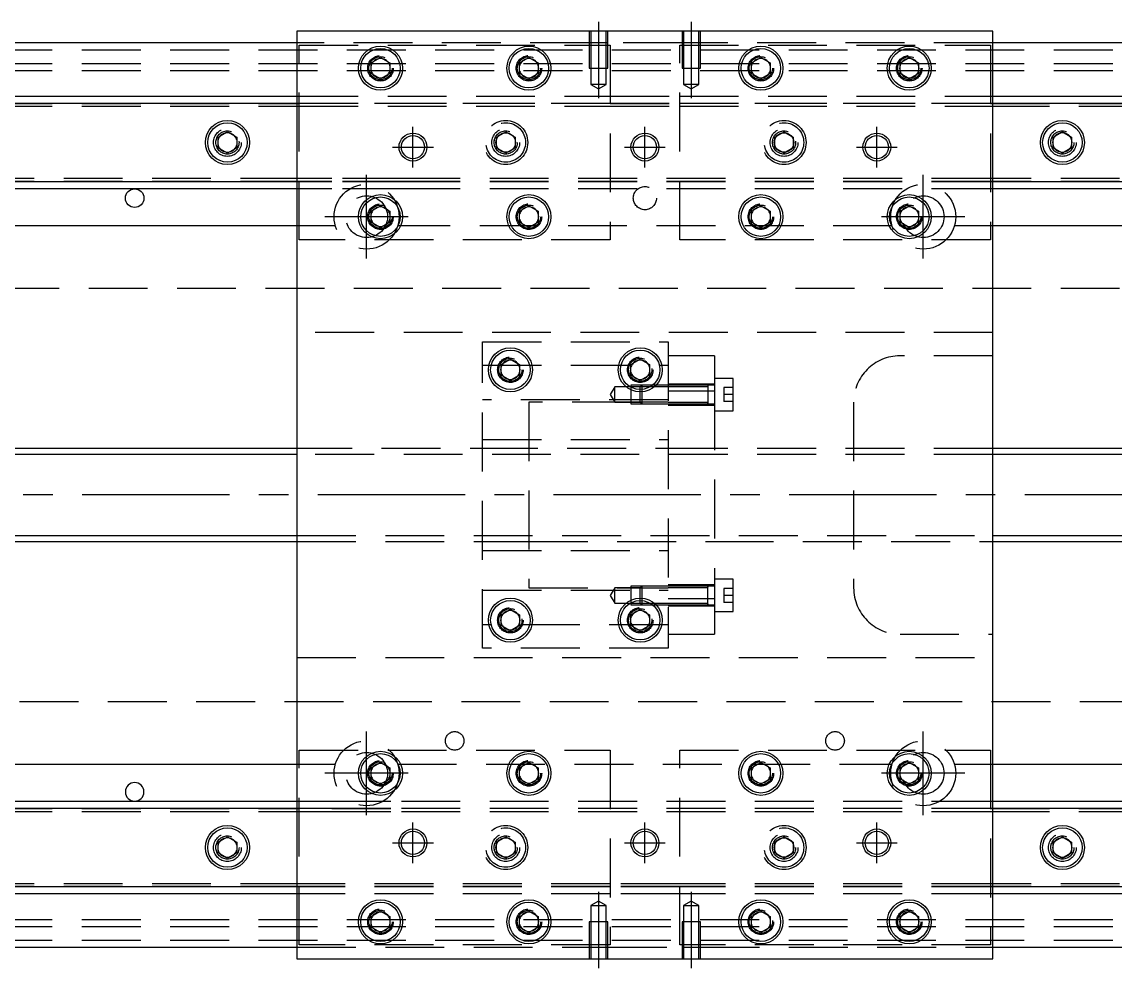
# Model space of a CAD drawing. Extents: x -20 to 921, y -287 to 102.
# Drawn here: x 215.7 to 451.4, y -102 to 102 of the extents above; entities that cross this region are included whole.
import ezdxf

# ---------------------------------------------------------------- set-up
doc = ezdxf.new("R2010")
doc.units = 0
doc.linetypes.add('CENTER', pattern=[50.8, 31.75, -6.35, 6.35, -6.35])
doc.linetypes.add('DASHED', pattern=[19.05, 12.7, -6.35])
doc.layers.get('0').update_dxf_attribs({"linetype": 'CONTINUOUS'})
doc.layers.add('CENTER', color=1, linetype='CENTER')

msp = doc.modelspace()

# ---------------------------------------------------------------- linework, layer by layer
at = {"color": 7, "linetype": 'CONTINUOUS'}
for p, q in [((425, 100), (275, 100)), ((275, 100), (275, -100)), ((425, -100), (425, 100)), ((275, 97.5), (0, 97.5)), ((700, 97.5), (425, 97.5)), ((291, 93.1547), (293, 94.309402)), ((293, 94.309402), (295, 93.1547)), ((323, 93.1547), (325, 94.309402)), ((325, 94.309402), (327, 93.1547)), ((373, 93.1547), (375, 94.309402)), ((375, 94.309402), (377, 93.1547)), ((405, 93.1547), (407, 94.309402)), ((407, 94.309402), (409, 93.1547)), ((291, 90.8453), (291, 93.1547)), ((295, 93.1547), (295, 90.8453)), ((323, 90.8453), (323, 93.1547)), ((327, 93.1547), (327, 90.8453)), ((373, 90.8453), (373, 93.1547)), ((377, 93.1547), (377, 90.8453)), ((405, 90.8453), (405, 93.1547)), ((409, 93.1547), (409, 90.8453)), ((293, 89.690598), (291, 90.8453)), ((295, 90.8453), (293, 89.690598)), ((325, 89.690598), (323, 90.8453)), ((327, 90.8453), (325, 89.690598)), ((375, 89.690598), (373, 90.8453)), ((377, 90.8453), (375, 89.690598)), ((407, 89.690598), (405, 90.8453)), ((409, 90.8453), (407, 89.690598)), ((0, 86), (275, 86)), ((425, 86), (700, 86)), ((0, 84.460392), (275, 84.460392)), ((425, 84.460392), (700, 84.460392)), ((258, 77.1547), (260, 78.309402)), ((260, 78.309402), (262, 77.1547)), ((438, 77.1547), (440, 78.309402)), ((440, 78.309402), (442, 77.1547)), ((258, 74.8453), (258, 77.1547)), ((262, 77.1547), (262, 74.8453)), ((438, 74.8453), (438, 77.1547)), ((442, 77.1547), (442, 74.8453)), ((260, 73.690598), (258, 74.8453)), ((262, 74.8453), (260, 73.690598)), ((440, 73.690598), (438, 74.8453)), ((442, 74.8453), (440, 73.690598)), ((275, 67.539608), (0, 67.539608)), ((275, 66), (0, 66)), ((700, 67.539608), (425, 67.539608)), ((700, 66), (425, 66)), ((291, 61.1547), (293, 62.309402)), ((293, 62.309402), (295, 61.1547)), ((323, 61.1547), (325, 62.309402)), ((325, 62.309402), (327, 61.1547)), ((373, 61.1547), (375, 62.309402)), ((375, 62.309402), (377, 61.1547)), ((405, 61.1547), (407, 62.309402)), ((407, 62.309402), (409, 61.1547)), ((291, 58.8453), (291, 61.1547)), ((295, 61.1547), (295, 58.8453)), ((323, 58.8453), (323, 61.1547)), ((327, 61.1547), (327, 58.8453)), ((373, 58.8453), (373, 61.1547)), ((377, 61.1547), (377, 58.8453)), ((405, 58.8453), (405, 61.1547)), ((409, 61.1547), (409, 58.8453)), ((275, 58), (176.708204, 58)), ((293, 57.690598), (291, 58.8453)), ((295, 58.8453), (293, 57.690598)), ((325, 57.690598), (323, 58.8453)), ((327, 58.8453), (325, 57.690598)), ((375, 57.690598), (373, 58.8453)), ((377, 58.8453), (375, 57.690598)), ((407, 57.690598), (405, 58.8453)), ((409, 58.8453), (407, 57.690598)), ((523.291796, 58), (425, 58)), ((319, 28.1547), (321, 29.309402)), ((321, 29.309402), (323, 28.1547)), ((347, 28.1547), (349, 29.309402)), ((349, 29.309402), (351, 28.1547)), ((319, 25.8453), (319, 28.1547)), ((323, 28.1547), (323, 25.8453)), ((347, 25.8453), (347, 28.1547)), ((351, 28.1547), (351, 25.8453)), ((321, 24.690598), (319, 25.8453)), ((323, 25.8453), (321, 24.690598)), ((349, 24.690598), (347, 25.8453)), ((351, 25.8453), (349, 24.690598)), ((363.6, 19.65063), (363.6, 19.651316)), ((275, 10), (28, 10)), ((643, 10), (425, 10)), ((28, -10), (275, -10)), ((425, -10), (643, -10)), ((319, -25.8453), (321, -24.690598)), ((319, -28.1547), (319, -25.8453)), ((321, -24.690598), (323, -25.8453)), ((323, -25.8453), (323, -28.1547)), ((347, -25.8453), (349, -24.690598)), ((347, -28.1547), (347, -25.8453)), ((349, -24.690598), (351, -25.8453)), ((351, -25.8453), (351, -28.1547)), ((363.6, -23.65064), (363.6, -23.649954)), ((321, -29.309402), (319, -28.1547)), ((323, -28.1547), (321, -29.309402)), ((349, -29.309402), (347, -28.1547)), ((351, -28.1547), (349, -29.309402)), ((176.708204, -58), (275, -58)), ((291, -58.8453), (293, -57.690598)), ((291, -61.1547), (291, -58.8453)), ((293, -57.690598), (295, -58.8453)), ((295, -58.8453), (295, -61.1547)), ((323, -58.8453), (325, -57.690598)), ((323, -61.1547), (323, -58.8453)), ((325, -57.690598), (327, -58.8453)), ((327, -58.8453), (327, -61.1547)), ((373, -58.8453), (375, -57.690598)), ((373, -61.1547), (373, -58.8453)), ((375, -57.690598), (377, -58.8453)), ((377, -58.8453), (377, -61.1547)), ((405, -58.8453), (407, -57.690598)), ((405, -61.1547), (405, -58.8453)), ((407, -57.690598), (409, -58.8453)), ((409, -58.8453), (409, -61.1547)), ((425, -58), (523.291796, -58)), ((293, -62.309402), (291, -61.1547)), ((295, -61.1547), (293, -62.309402)), ((325, -62.309402), (323, -61.1547)), ((327, -61.1547), (325, -62.309402)), ((375, -62.309402), (373, -61.1547)), ((377, -61.1547), (375, -62.309402)), ((407, -62.309402), (405, -61.1547)), ((409, -61.1547), (407, -62.309402)), ((0, -66), (275, -66)), ((0, -67.539608), (275, -67.539608)), ((425, -66), (700, -66)), ((425, -67.539608), (700, -67.539608)), ((258, -74.8453), (260, -73.690598)), ((258, -77.1547), (258, -74.8453)), ((260, -73.690598), (262, -74.8453)), ((262, -74.8453), (262, -77.1547)), ((438, -74.8453), (440, -73.690598)), ((438, -77.1547), (438, -74.8453)), ((440, -73.690598), (442, -74.8453)), ((442, -74.8453), (442, -77.1547)), ((260, -78.309402), (258, -77.1547)), ((262, -77.1547), (260, -78.309402)), ((440, -78.309402), (438, -77.1547)), ((442, -77.1547), (440, -78.309402)), ((275, -84.460392), (0, -84.460392)), ((700, -84.460392), (425, -84.460392)), ((275, -86), (0, -86)), ((700, -86), (425, -86)), ((291, -90.8453), (293, -89.690598)), ((291, -93.1547), (291, -90.8453)), ((293, -89.690598), (295, -90.8453)), ((295, -90.8453), (295, -93.1547)), ((323, -90.8453), (325, -89.690598)), ((323, -93.1547), (323, -90.8453)), ((325, -89.690598), (327, -90.8453)), ((327, -90.8453), (327, -93.1547)), ((373, -90.8453), (375, -89.690598)), ((373, -93.1547), (373, -90.8453)), ((375, -89.690598), (377, -90.8453)), ((377, -90.8453), (377, -93.1547)), ((405, -90.8453), (407, -89.690598)), ((405, -93.1547), (405, -90.8453)), ((407, -89.690598), (409, -90.8453)), ((409, -90.8453), (409, -93.1547)), ((293, -94.309402), (291, -93.1547)), ((295, -93.1547), (293, -94.309402)), ((325, -94.309402), (323, -93.1547)), ((327, -93.1547), (325, -94.309402)), ((375, -94.309402), (373, -93.1547)), ((377, -93.1547), (375, -94.309402)), ((407, -94.309402), (405, -93.1547)), ((409, -93.1547), (407, -94.309402)), ((0, -97.5), (275, -97.5)), ((425, -97.5), (700, -97.5)), ((275, -100), (425, -100))]:
    msp.add_line(p, q, dxfattribs=at)
at = {"color": 3, "linetype": 'DASHED'}
for p, q in [((338.000006, 100), (338.000006, 92)), ((338.35, 100), (338.35, 92)), ((341.65, 92), (341.65, 100)), ((341.999994, 92), (341.999994, 100)), ((358.000006, 100), (358.000006, 92)), ((358.35, 100), (358.35, 92)), ((361.65, 92), (361.65, 100)), ((361.999994, 92), (361.999994, 100)), ((338.000006, 97.5), (275, 97.5)), ((275.5, 55), (275.5, 97)), ((275.5, 97), (342.5, 97)), ((341.999994, 97.5), (338.000006, 97.5)), ((358.000006, 97.5), (341.999994, 97.5)), ((342.5, 97), (342.5, 55)), ((357.5, 55), (357.5, 97)), ((357.5, 97), (424.5, 97)), ((361.999994, 97.5), (358.000006, 97.5)), ((425, 97.5), (361.999994, 97.5)), ((424.5, 97), (424.5, 55)), ((0, 96), (700, 96)), ((0, 93), (700, 93)), ((338.000006, 92), (341.999994, 92)), ((338.35, 92), (338.35, 88.5)), ((341.65, 88.5), (341.65, 92)), ((358.000006, 92), (361.999994, 92)), ((358.35, 92), (358.35, 88.5)), ((361.65, 88.5), (361.65, 92)), ((0, 91.5), (700, 91.5)), ((341.65, 88.5), (338.35, 88.5)), ((338.35, 88.5), (340, 87.547372)), ((340, 87.547372), (341.65, 88.5)), ((361.65, 88.5), (358.35, 88.5)), ((358.35, 88.5), (360, 87.547372)), ((360, 87.547372), (361.65, 88.5)), ((275, 86), (275.5, 86)), ((275.5, 86), (342.5, 86)), ((342.5, 86), (357.5, 86)), ((357.5, 86), (424.5, 86)), ((424.5, 86), (425, 86)), ((0, 84.403994), (275.5, 84.403994)), ((0, 83.8), (275.5, 83.8)), ((275, 84.460392), (275.5, 84.460392)), ((275.5, 84.460392), (342.5, 84.460392)), ((342.5, 84.403994), (275.5, 84.403994)), ((275.5, 83.8), (342.5, 83.8)), ((342.5, 84.460392), (357.5, 84.460392)), ((342.5, 84.403994), (357.5, 84.403994)), ((342.5, 83.8), (357.5, 83.8)), ((357.5, 84.460392), (424.5, 84.460392)), ((424.5, 84.403994), (357.5, 84.403994)), ((357.5, 83.8), (424.5, 83.8)), ((424.5, 84.460392), (425, 84.460392)), ((424.5, 84.403994), (700, 84.403994)), ((424.5, 83.8), (700, 83.8)), ((318, 77.1547), (320, 78.309402)), ((320, 78.309402), (322, 77.1547)), ((378, 77.1547), (380, 78.309402)), ((380, 78.309402), (382, 77.1547)), ((262.483582, 76.286038), (262.5, 76)), ((317.5, 76), (317.534018, 76.411016)), ((318, 74.8453), (318, 77.1547)), ((322, 77.1547), (322, 74.8453)), ((378, 74.8453), (378, 77.1547)), ((382, 77.1547), (382, 74.8453)), ((382.483582, 76.286038), (382.5, 76)), ((437.5, 76), (437.534018, 76.411016)), ((320, 73.690598), (318, 74.8453)), ((322, 74.8453), (320, 73.690598)), ((380, 73.690598), (378, 74.8453)), ((382, 74.8453), (380, 73.690598)), ((275.5, 68.2), (0, 68.2)), ((275.5, 67.596006), (0, 67.596006)), ((275.5, 67.539608), (275, 67.539608)), ((275.5, 66), (275, 66)), ((282.5, 68.2), (275.5, 68.2)), ((282.5, 67.596006), (275.5, 67.596006)), ((282.5, 67.539608), (275.5, 67.539608)), ((282.5, 66), (275.5, 66)), ((297.5, 68.2), (282.5, 68.2)), ((297.5, 67.596006), (282.5, 67.596006)), ((297.5, 67.539608), (282.5, 67.539608)), ((297.5, 66), (282.5, 66)), ((424.5, 68.2), (297.5, 68.2)), ((424.5, 67.596006), (297.5, 67.596006)), ((424.5, 67.539608), (297.5, 67.539608)), ((424.5, 66), (297.5, 66)), ((700, 68.2), (424.5, 68.2)), ((700, 67.596006), (424.5, 67.596006)), ((425, 67.539608), (424.5, 67.539608)), ((425, 66), (424.5, 66)), ((275.5, 58), (275, 58)), ((283.291796, 58), (275.5, 58)), ((403.291796, 58), (296.708204, 58)), ((324.464102, 58), (324.359688, 58)), ((325.640312, 58), (325.535898, 58)), ((374.464102, 58), (374.359688, 58)), ((375.640312, 58), (375.535898, 58)), ((424.5, 58), (416.708204, 58)), ((425, 58), (424.5, 58)), ((342.5, 55), (275.5, 55)), ((424.5, 55), (357.5, 55)), ((700, 44.5), (5.640312, 44.5)), ((425, 35), (275, 35)), ((315, -33), (315, 33)), ((315, 33), (355, 33)), ((355, 33), (355, -33)), ((365, 30), (355, 30)), ((365, 30), (365, 22.36068)), ((425, 30), (405, 30)), ((315, 28), (355, 28)), ((318.5, 27), (318.518502, 27.303588)), ((351.483582, 27.286038), (351.5, 27)), ((347, 23.65063), (347, 23.25)), ((349.34998, 23.65063), (347, 23.65063)), ((349.35, 23.650636), (349, 23.300636)), ((351.616146, 23.65063), (349.349994, 23.65063)), ((349.35, 23.650636), (349.35, 22.764436)), ((351.616152, 23.650636), (349.35, 23.650636)), ((352.368118, 23.65063), (351.616146, 23.65063)), ((352.368124, 23.650636), (351.616152, 23.650636)), ((355, 23.65063), (352.368118, 23.65063)), ((355, 23.650636), (352.368124, 23.650636)), ((365, 23.900636), (355, 23.900636)), ((363.605, 23.650636), (355.00002, 23.650636)), ((365, 23.650636), (363.595, 23.650636)), ((363.6, 23.650636), (363.6, 19.650636)), ((369, 25.150636), (365, 25.150636)), ((369, 18.150636), (369, 25.150636)), ((343.5, 23.300636), (342.547372, 21.650636)), ((342.547372, 21.650636), (343.5, 20.000636)), ((343.5, 20.000636), (343.5, 23.300636)), ((347, 23.300636), (343.5, 23.300636)), ((348.99998, 23.300636), (347, 23.300636)), ((347, 23.25), (347, 22.691578)), ((347, 22.691578), (347, 19.65064)), ((349, 22.75), (349, 23.300636)), ((351.092176, 23.300636), (349, 23.300636)), ((349, 22.25), (349, 22.75)), ((349, 20.000636), (349, 22.25)), ((349.35, 22.764436), (349.35, 22.262912)), ((349.35, 22.262912), (349.35, 19.650636)), ((351.979462, 23.300636), (351.092176, 23.300636)), ((355, 23.300636), (351.979462, 23.300636)), ((365, 22.36068), (355, 22.36068)), ((363.6, 23.300636), (355.00002, 23.300636)), ((365, 22.36068), (365, -22.36068)), ((367, 23.150636), (367, 21.650636)), ((369, 23.150636), (367, 23.150636)), ((367, 21.650636), (367, 20.150636)), ((369, 21.650636), (367, 21.650636)), ((355, 20.5), (315, 20.5)), ((325, 20), (325, -20)), ((347, 20), (325, 20)), ((343.5, 20.000636), (347, 20.000636)), ((347, 20.000636), (348.99998, 20.000636)), ((349.000636, 20), (347, 20)), ((347, 19.65064), (349.34998, 19.65064)), ((349, 20.000636), (349.35, 19.650636)), ((355, 20), (349.000636, 20)), ((349.349994, 19.65064), (355, 19.65064)), ((349.35, 19.650636), (355, 19.650636)), ((355, 19.400636), (365, 19.400636)), ((355.00002, 20.000636), (363.6, 20.000636)), ((355.00002, 19.650636), (363.605, 19.650636)), ((363.595, 19.650636), (365, 19.650636)), ((363.6, 19.650636), (363.6, 19.867096)), ((369, 20.150636), (367, 20.150636)), ((395, 20), (395, -20)), ((365, 18.150636), (369, 18.150636)), ((315, 12), (355, 12)), ((324.99998, 10), (275, 10)), ((365, 10), (325, 10)), ((425, 10), (365.00002, 10)), ((425, 8.75), (275, 8.75)), ((275, -8.75), (425, -8.75)), ((275, -10), (324.99998, -10)), ((325, -10), (365, -10)), ((365.00002, -10), (425, -10)), ((315, -12), (355, -12)), ((369, -18.150636), (365, -18.150636)), ((369, -25.150636), (369, -18.150636)), ((315, -20.5), (355, -20.5)), ((325, -20), (347, -20)), ((343.5, -20.000636), (342.547372, -21.650636)), ((343.5, -23.300636), (343.5, -20.000636)), ((347, -20.000636), (343.5, -20.000636)), ((347, -19.65064), (347, -22.691578)), ((349.34998, -19.65064), (347, -19.65064)), ((347, -20), (349.000636, -20)), ((348.99998, -20.000636), (347, -20.000636)), ((349.35, -19.650636), (349, -20.000636)), ((349, -22.25), (349, -20.000636)), ((349.000636, -20), (355, -20)), ((355, -19.65064), (349.349994, -19.65064)), ((349.35, -19.650636), (349.35, -22.262912)), ((355, -19.650636), (349.35, -19.650636)), ((365, -19.400636), (355, -19.400636)), ((363.605, -19.650636), (355.00002, -19.650636)), ((363.6, -20.000636), (355.00002, -20.000636)), ((365, -19.650636), (363.595, -19.650636)), ((363.6, -19.867096), (363.6, -19.650636)), ((363.6, -19.650636), (363.6, -19.867302)), ((363.6, -23.434174), (363.6, -19.867096)), ((367, -20.150636), (367, -21.650636)), ((369, -20.150636), (367, -20.150636)), ((342.547372, -21.650636), (343.5, -23.300636)), ((343.5, -23.300636), (347, -23.300636)), ((347, -22.691578), (347, -23.25)), ((347, -23.25), (347, -23.65063)), ((347, -23.300636), (348.99998, -23.300636)), ((349, -22.75), (349, -22.25)), ((349, -23.300636), (349, -22.75)), ((349, -23.300636), (351.092176, -23.300636)), ((349, -23.300636), (349.35, -23.650636)), ((349.35, -22.262912), (349.35, -22.764436)), ((349.35, -22.764436), (349.35, -23.650636)), ((351.092176, -23.300636), (351.979462, -23.300636)), ((351.979462, -23.300636), (355, -23.300636)), ((365, -22.36068), (355, -22.36068)), ((365, -22.36068), (355, -22.36068)), ((355.00002, -23.300636), (363.6, -23.300636)), ((363.6, -23.433926), (363.6, -23.650636)), ((363.6, -23.650636), (363.6, -23.434174)), ((365, -22.36068), (365, -30)), ((367, -21.650636), (367, -23.150636)), ((369, -21.650636), (367, -21.650636)), ((369, -23.150636), (367, -23.150636)), ((347, -23.65063), (349.34998, -23.65063)), ((349.349994, -23.65063), (351.616146, -23.65063)), ((349.35, -23.650636), (351.616152, -23.650636)), ((351.616146, -23.65063), (352.368118, -23.65063)), ((351.616152, -23.650636), (352.368124, -23.650636)), ((352.368118, -23.65063), (355, -23.65063)), ((352.368124, -23.650636), (355, -23.650636)), ((355, -23.900636), (365, -23.900636)), ((355.00002, -23.650636), (363.605, -23.650636)), ((363.595, -23.650636), (365, -23.650636)), ((365, -25.150636), (369, -25.150636)), ((355, -28), (315, -28)), ((323.483582, -26.713962), (323.5, -27)), ((351.483582, -26.713962), (351.5, -27)), ((355, -30), (365, -30)), ((405, -30), (425, -30)), ((275, -35), (425, -35)), ((355, -33), (315, -33)), ((5.640312, -44.5), (700, -44.5)), ((275.5, -97), (275.5, -55)), ((275.5, -55), (342.5, -55)), ((342.5, -55), (342.5, -97)), ((357.5, -55), (424.5, -55)), ((357.5, -97), (357.5, -55)), ((424.5, -55), (424.5, -97)), ((275, -58), (275.5, -58)), ((275.5, -58), (283.291796, -58)), ((296.708204, -58), (403.291796, -58)), ((324.359688, -58), (324.464102, -58)), ((325.535898, -58), (325.640312, -58)), ((416.708204, -58), (424.5, -58)), ((424.5, -58), (425, -58)), ((290.5, -60), (290.512884, -59.746512)), ((322.5, -60), (322.518502, -59.696412)), ((0, -67.596006), (275.5, -67.596006)), ((0, -68.2), (275.5, -68.2)), ((275, -66), (275.5, -66)), ((275, -67.539608), (275.5, -67.539608)), ((275.5, -66), (282.5, -66)), ((275.5, -67.539608), (282.5, -67.539608)), ((282.5, -67.596006), (275.5, -67.596006)), ((275.5, -68.2), (282.5, -68.2)), ((282.5, -66), (297.5, -66)), ((282.5, -67.539608), (297.5, -67.539608)), ((282.5, -67.596006), (297.5, -67.596006)), ((282.5, -68.2), (297.5, -68.2)), ((297.5, -66), (424.5, -66)), ((297.5, -67.539608), (424.5, -67.539608)), ((424.5, -67.596006), (297.5, -67.596006)), ((297.5, -68.2), (424.5, -68.2)), ((424.5, -66), (425, -66)), ((424.5, -67.539608), (425, -67.539608)), ((424.5, -67.596006), (700, -67.596006)), ((424.5, -68.2), (700, -68.2)), ((318, -74.8453), (320, -73.690598)), ((318, -77.1547), (318, -74.8453)), ((320, -73.690598), (322, -74.8453)), ((322, -74.8453), (322, -77.1547)), ((378, -74.8453), (380, -73.690598)), ((378, -77.1547), (378, -74.8453)), ((380, -73.690598), (382, -74.8453)), ((382, -74.8453), (382, -77.1547)), ((257.5, -76), (257.534018, -75.588984)), ((317.5, -76), (317.534018, -75.588984)), ((320, -78.309402), (318, -77.1547)), ((322, -77.1547), (320, -78.309402)), ((377.5, -76), (377.534018, -75.588984)), ((380, -78.309402), (378, -77.1547)), ((382, -77.1547), (380, -78.309402)), ((437.5, -76), (437.534018, -75.588984)), ((275.5, -83.8), (0, -83.8)), ((275.5, -84.403994), (0, -84.403994)), ((275.5, -84.460392), (275, -84.460392)), ((342.5, -83.8), (275.5, -83.8)), ((342.5, -84.403994), (275.5, -84.403994)), ((342.5, -84.460392), (275.5, -84.460392)), ((357.5, -83.8), (342.5, -83.8)), ((357.5, -84.403994), (342.5, -84.403994)), ((357.5, -84.460392), (342.5, -84.460392)), ((424.5, -83.8), (357.5, -83.8)), ((424.5, -84.403994), (357.5, -84.403994)), ((424.5, -84.460392), (357.5, -84.460392)), ((700, -83.8), (424.5, -83.8)), ((700, -84.403994), (424.5, -84.403994)), ((425, -84.460392), (424.5, -84.460392)), ((275.5, -86), (275, -86)), ((342.5, -86), (275.5, -86)), ((357.5, -86), (342.5, -86)), ((424.5, -86), (357.5, -86)), ((425, -86), (424.5, -86)), ((340, -87.547372), (338.35, -88.5)), ((338.35, -88.5), (341.65, -88.5)), ((338.35, -88.5), (338.35, -92)), ((341.65, -88.5), (340, -87.547372)), ((341.65, -92), (341.65, -88.5)), ((360, -87.547372), (358.35, -88.5)), ((358.35, -88.5), (361.65, -88.5)), ((358.35, -88.5), (358.35, -92)), ((361.65, -88.5), (360, -87.547372)), ((361.65, -92), (361.65, -88.5)), ((0, -91.5), (700, -91.5)), ((290.5, -92), (290.512884, -91.746512)), ((322.5, -92), (322.512884, -91.746512)), ((377.483582, -91.713962), (377.5, -92)), ((404.5, -92), (404.512884, -91.746512)), ((0, -93), (700, -93)), ((341.999994, -92), (338.000006, -92)), ((338.000006, -92), (338.000006, -100)), ((338.35, -92), (338.35, -100)), ((341.65, -100), (341.65, -92)), ((341.999994, -100), (341.999994, -92)), ((361.999994, -92), (358.000006, -92)), ((358.000006, -92), (358.000006, -100)), ((358.35, -92), (358.35, -100)), ((361.65, -100), (361.65, -92)), ((361.999994, -100), (361.999994, -92)), ((0, -96), (700, -96)), ((275, -97.5), (338.000006, -97.5)), ((342.5, -97), (275.5, -97)), ((338.000006, -97.5), (341.999994, -97.5)), ((341.999994, -97.5), (358.000006, -97.5)), ((424.5, -97), (357.5, -97)), ((358.000006, -97.5), (361.999994, -97.5)), ((361.999994, -97.5), (425, -97.5))]:
    msp.add_line(p, q, dxfattribs=at)
at = {"color": 3, "linetype": 'CONTINUOUS'}
for p, q in [((275, 8.75), (28, 8.75)), ((643, 8.75), (425, 8.75)), ((28, -8.75), (275, -8.75)), ((425, -8.75), (643, -8.75))]:
    msp.add_line(p, q, dxfattribs=at)
at = {"color": 7, "linetype": 'CONTINUOUS'}
for centre, radius in [((293, 92), 4.75), ((325, 92), 4.75), ((375, 92), 4.75), ((407, 92), 4.75), ((293, 92), 4.25), ((325, 92), 4.25), ((375, 92), 4.25), ((407, 92), 4.25), ((260, 76), 4.75), ((260, 76), 4.25), ((440, 76), 4.75), ((440, 76), 4.25), ((320, 76), 2.1), ((350, 75), 3), ((380, 76), 2.1), ((300, 75), 2.5), ((350, 75), 2.5), ((400, 75), 2.5), ((240, 64), 2), ((293, 60), 4.75), ((293, 60), 4.25), ((325, 60), 4.75), ((325, 60), 4.25), ((375, 60), 4.75), ((375, 60), 4.25), ((407, 60), 4.75), ((407, 60), 4.25), ((321, 27), 4.75), ((321, 27), 4.25), ((349, 27), 4.75), ((349, 27), 4.25), ((321, -27), 4.75), ((321, -27), 4.25), ((349, -27), 4.75), ((349, -27), 4.25), ((293, -60), 4.75), ((293, -60), 4.25), ((325, -60), 4.75), ((325, -60), 4.25), ((375, -60), 4.75), ((375, -60), 4.25), ((407, -60), 4.75), ((407, -60), 4.25), ((260, -76), 4.75), ((260, -76), 4.25), ((300, -75), 2.5), ((350, -75), 3), ((350, -75), 2.5), ((400, -75), 2.5), ((440, -76), 4.75), ((440, -76), 4.25), ((320, -76), 2.1), ((380, -76), 2.1), ((293, -92), 4.75), ((293, -92), 4.25), ((325, -92), 4.75), ((325, -92), 4.25), ((375, -92), 4.75), ((375, -92), 4.25), ((407, -92), 4.75), ((407, -92), 4.25)]:
    msp.add_circle(centre, radius, dxfattribs=at)
at = {"color": 3, "linetype": 'DASHED'}
for centre, radius in [((293, 92), 2.75), ((293, 92), 2.5), ((325, 92), 2.75), ((325, 92), 2.5), ((375, 92), 2.75), ((375, 92), 2.5), ((407, 92), 2.75), ((407, 92), 2.5), ((320, 76), 4.75), ((320, 76), 4.25), ((380, 76), 4.75), ((380, 76), 4.25), ((260, 76), 3), ((260, 76), 2.5), ((320, 76), 3), ((320, 76), 2.5), ((380, 76), 3), ((380, 76), 2.5), ((440, 76), 3), ((440, 76), 2.5), ((290, 60), 7), ((350, 64), 2.5), ((410, 60), 7), ((290, 60), 4.5), ((410, 60), 4.5), ((293, 60), 2.75), ((293, 60), 2.5), ((325, 60), 2.75), ((325, 60), 2.5), ((375, 60), 2.75), ((375, 60), 2.5), ((407, 60), 2.75), ((407, 60), 2.5), ((321, 27), 2.75), ((321, 27), 2.5), ((349, 27), 2.75), ((349, 27), 2.5), ((321, -27), 2.75), ((321, -27), 2.5), ((349, -27), 2.75), ((349, -27), 2.5), ((309, -53), 2), ((391, -53), 2), ((290, -60), 7), ((410, -60), 7), ((290, -60), 4.5), ((410, -60), 4.5), ((293, -60), 2.75), ((293, -60), 2.5), ((325, -60), 2.75), ((325, -60), 2.5), ((375, -60), 2.75), ((375, -60), 2.5), ((407, -60), 2.75), ((407, -60), 2.5), ((260, -76), 3), ((320, -76), 4.75), ((320, -76), 4.25), ((320, -76), 3), ((380, -76), 4.75), ((380, -76), 4.25), ((380, -76), 3), ((440, -76), 3), ((260, -76), 2.5), ((320, -76), 2.5), ((380, -76), 2.5), ((440, -76), 2.5), ((293, -92), 2.75), ((293, -92), 2.5), ((325, -92), 2.75), ((325, -92), 2.5), ((375, -92), 2.75), ((375, -92), 2.5), ((407, -92), 2.75), ((407, -92), 2.5)]:
    msp.add_circle(centre, radius, dxfattribs=at)
at = {"color": 3, "linetype": 'CONTINUOUS'}
for centre in [(300, 75), (400, 75), (300, -75), (400, -75)]:
    msp.add_circle(centre, 3, dxfattribs=at)
at = {"color": 7, "linetype": 'CONTINUOUS'}
for centre, radius, start, end in [((293, 92), 2.1, 162.24721, 180), ((293, 92), 2.1, 180, 197.75279), ((293, 92), 2.1, 137.75279, 162.24721), ((293, 92), 2.1, 102.24721, 137.75279), ((293, 92), 2.1, 77.75279, 102.24721), ((293, 92), 2.1, 42.24721, 77.75279), ((293, 92), 2.1, 17.75279, 42.24721), ((293, 92), 2.1, 342.24721, 17.75279), ((325, 92), 2.1, 162.24721, 180), ((325, 92), 2.1, 180, 197.75279), ((325, 92), 2.1, 137.75279, 162.24721), ((325, 92), 2.1, 102.24721, 137.75279), ((325, 92), 2.1, 77.75279, 102.24721), ((325, 92), 2.1, 42.24721, 77.75279), ((325, 92), 2.1, 17.75279, 42.24721), ((325, 92), 2.1, 342.24721, 17.75279), ((375, 92), 2.1, 162.24721, 180), ((375, 92), 2.1, 180, 197.75279), ((375, 92), 2.1, 137.75279, 162.24721), ((375, 92), 2.1, 102.24721, 137.75279), ((375, 92), 2.1, 77.75279, 102.24721), ((375, 92), 2.1, 42.24721, 77.75279), ((375, 92), 2.1, 17.75279, 42.24721), ((375, 92), 2.1, 342.24721, 17.75279), ((407, 92), 2.1, 162.24721, 180), ((407, 92), 2.1, 180, 197.75279), ((407, 92), 2.1, 137.75279, 162.24721), ((407, 92), 2.1, 102.24721, 137.75279), ((407, 92), 2.1, 77.75279, 102.24721), ((407, 92), 2.1, 42.24721, 77.75279), ((407, 92), 2.1, 17.75279, 42.24721), ((407, 92), 2.1, 342.24721, 17.75279), ((293, 92), 2.1, 197.75279, 222.24721), ((293, 92), 2.1, 222.24721, 257.75279), ((293, 92), 2.1, 257.75279, 282.24721), ((293, 92), 2.1, 282.24721, 317.75279), ((293, 92), 2.1, 317.75279, 342.24721), ((325, 92), 2.1, 197.75279, 222.24721), ((325, 92), 2.1, 222.24721, 257.75279), ((325, 92), 2.1, 257.75279, 282.24721), ((325, 92), 2.1, 282.24721, 317.75279), ((325, 92), 2.1, 317.75279, 342.24721), ((375, 92), 2.1, 197.75279, 222.24721), ((375, 92), 2.1, 222.24721, 257.75279), ((375, 92), 2.1, 257.75279, 282.24721), ((375, 92), 2.1, 282.24721, 317.75279), ((375, 92), 2.1, 317.75279, 342.24721), ((407, 92), 2.1, 197.75279, 222.24721), ((407, 92), 2.1, 222.24721, 257.75279), ((407, 92), 2.1, 257.75279, 282.24721), ((407, 92), 2.1, 282.24721, 317.75279), ((407, 92), 2.1, 317.75279, 342.24721), ((260, 76), 2.1, 102.24721, 137.75279), ((260, 76), 2.1, 77.75279, 102.24721), ((260, 76), 2.1, 42.24721, 77.75279), ((440, 76), 2.1, 102.24721, 137.75279), ((440, 76), 2.1, 77.75279, 102.24721), ((440, 76), 2.1, 42.24721, 77.75279), ((260, 76), 2.1, 162.24721, 180), ((260, 76), 2.1, 180, 197.75279), ((260, 76), 2.1, 137.75279, 162.24721), ((260, 76), 2.1, 17.75279, 42.24721), ((260, 76), 2.1, 342.24721, 17.75279), ((440, 76), 2.1, 162.24721, 180), ((440, 76), 2.1, 180, 197.75279), ((440, 76), 2.1, 137.75279, 162.24721), ((440, 76), 2.1, 17.75279, 42.24721), ((440, 76), 2.1, 342.24721, 17.75279), ((260, 76), 2.1, 197.75279, 222.24721), ((260, 76), 2.1, 222.24721, 257.75279), ((260, 76), 2.1, 257.75279, 282.24721), ((260, 76), 2.1, 282.24721, 317.75279), ((260, 76), 2.1, 317.75279, 342.24721), ((440, 76), 2.1, 197.75279, 222.24721), ((440, 76), 2.1, 222.24721, 257.75279), ((440, 76), 2.1, 257.75279, 282.24721), ((440, 76), 2.1, 282.24721, 317.75279), ((440, 76), 2.1, 317.75279, 342.24721), ((293, 60), 2.1, 137.75279, 162.24721), ((293, 60), 2.1, 102.24721, 137.75279), ((293, 60), 2.1, 77.75279, 102.24721), ((293, 60), 2.1, 42.24721, 77.75279), ((293, 60), 2.1, 17.75279, 42.24721), ((325, 60), 2.1, 137.75279, 162.24721), ((325, 60), 2.1, 102.24721, 137.75279), ((325, 60), 2.1, 77.75279, 102.24721), ((325, 60), 2.1, 42.24721, 77.75279), ((325, 60), 2.1, 17.75279, 42.24721), ((375, 60), 2.1, 137.75279, 162.24721), ((375, 60), 2.1, 102.24721, 137.75279), ((375, 60), 2.1, 77.75279, 102.24721), ((375, 60), 2.1, 42.24721, 77.75279), ((375, 60), 2.1, 17.75279, 42.24721), ((407, 60), 2.1, 137.75279, 162.24721), ((407, 60), 2.1, 102.24721, 137.75279), ((407, 60), 2.1, 77.75279, 102.24721), ((407, 60), 2.1, 42.24721, 77.75279), ((407, 60), 2.1, 17.75279, 42.24721), ((293, 60), 2.1, 162.24721, 180), ((293, 60), 2.1, 180, 197.75279), ((293, 60), 2.1, 197.75279, 222.24721), ((293, 60), 2.1, 317.75279, 342.24721), ((293, 60), 2.1, 342.24721, 17.75279), ((325, 60), 2.1, 162.24721, 180), ((325, 60), 2.1, 180, 197.75279), ((325, 60), 2.1, 197.75279, 222.24721), ((325, 60), 2.1, 317.75279, 342.24721), ((325, 60), 2.1, 342.24721, 17.75279), ((375, 60), 2.1, 162.24721, 180), ((375, 60), 2.1, 180, 197.75279), ((375, 60), 2.1, 197.75279, 222.24721), ((375, 60), 2.1, 317.75279, 342.24721), ((375, 60), 2.1, 342.24721, 17.75279), ((407, 60), 2.1, 162.24721, 180), ((407, 60), 2.1, 180, 197.75279), ((407, 60), 2.1, 197.75279, 222.24721), ((407, 60), 2.1, 317.75279, 342.24721), ((407, 60), 2.1, 342.24721, 17.75279), ((293, 60), 2.1, 222.24721, 257.75279), ((293, 60), 2.1, 257.75279, 282.24721), ((293, 60), 2.1, 282.24721, 317.75279), ((325, 60), 2.1, 222.24721, 257.75279), ((325, 60), 2.1, 257.75279, 282.24721), ((325, 60), 2.1, 282.24721, 317.75279), ((375, 60), 2.1, 222.24721, 257.75279), ((375, 60), 2.1, 257.75279, 282.24721), ((375, 60), 2.1, 282.24721, 317.75279), ((407, 60), 2.1, 222.24721, 257.75279), ((407, 60), 2.1, 257.75279, 282.24721), ((407, 60), 2.1, 282.24721, 317.75279), ((321, 27), 2.1, 137.75279, 162.24721), ((321, 27), 2.1, 102.24721, 137.75279), ((321, 27), 2.1, 77.75279, 102.24721), ((321, 27), 2.1, 42.24721, 77.75279), ((321, 27), 2.1, 17.75279, 42.24721), ((349, 27), 2.1, 137.75279, 162.24721), ((349, 27), 2.1, 102.24721, 137.75279), ((349, 27), 2.1, 77.75279, 102.24721), ((349, 27), 2.1, 42.24721, 77.75279), ((349, 27), 2.1, 17.75279, 42.24721), ((321, 27), 2.1, 162.24721, 180), ((321, 27), 2.1, 180, 197.75279), ((321, 27), 2.1, 197.75279, 222.24721), ((321, 27), 2.1, 317.75279, 342.24721), ((321, 27), 2.1, 342.24721, 17.75279), ((349, 27), 2.1, 162.24721, 180), ((349, 27), 2.1, 180, 197.75279), ((349, 27), 2.1, 197.75279, 222.24721), ((349, 27), 2.1, 317.75279, 342.24721), ((349, 27), 2.1, 342.24721, 17.75279), ((321, 27), 2.1, 222.24721, 257.75279), ((321, 27), 2.1, 257.75279, 282.24721), ((321, 27), 2.1, 282.24721, 317.75279), ((349, 27), 2.1, 222.24721, 257.75279), ((349, 27), 2.1, 257.75279, 282.24721), ((349, 27), 2.1, 282.24721, 317.75279), ((321, -27), 2.1, 137.75279, 162.24721), ((321, -27), 2.1, 102.24721, 137.75279), ((321, -27), 2.1, 77.75279, 102.24721), ((321, -27), 2.1, 42.24721, 77.75279), ((321, -27), 2.1, 17.75279, 42.24721), ((349, -27), 2.1, 137.75279, 162.24721), ((349, -27), 2.1, 102.24721, 137.75279), ((349, -27), 2.1, 77.75279, 102.24721), ((349, -27), 2.1, 42.24721, 77.75279), ((349, -27), 2.1, 17.75279, 42.24721), ((321, -27), 2.1, 162.24721, 180), ((321, -27), 2.1, 180, 197.75279), ((321, -27), 2.1, 197.75279, 222.24721), ((321, -27), 2.1, 317.75279, 342.24721), ((321, -27), 2.1, 342.24721, 17.75279), ((349, -27), 2.1, 162.24721, 180), ((349, -27), 2.1, 180, 197.75279), ((349, -27), 2.1, 197.75279, 222.24721), ((349, -27), 2.1, 317.75279, 342.24721), ((349, -27), 2.1, 342.24721, 17.75279), ((321, -27), 2.1, 222.24721, 257.75279), ((321, -27), 2.1, 257.75279, 282.24721), ((321, -27), 2.1, 282.24721, 317.75279), ((349, -27), 2.1, 222.24721, 257.75279), ((349, -27), 2.1, 257.75279, 282.24721), ((349, -27), 2.1, 282.24721, 317.75279), ((293, -60), 2.1, 137.75279, 162.24721), ((293, -60), 2.1, 102.24721, 137.75279), ((293, -60), 2.1, 77.75279, 102.24721), ((293, -60), 2.1, 42.24721, 77.75279), ((293, -60), 2.1, 17.75279, 42.24721), ((325, -60), 2.1, 137.75279, 162.24721), ((325, -60), 2.1, 102.24721, 137.75279), ((325, -60), 2.1, 77.75279, 102.24721), ((325, -60), 2.1, 42.24721, 77.75279), ((325, -60), 2.1, 17.75279, 42.24721), ((375, -60), 2.1, 137.75279, 162.24721), ((375, -60), 2.1, 102.24721, 137.75279), ((375, -60), 2.1, 77.75279, 102.24721), ((375, -60), 2.1, 42.24721, 77.75279), ((375, -60), 2.1, 17.75279, 42.24721), ((407, -60), 2.1, 137.75279, 162.24721), ((407, -60), 2.1, 102.24721, 137.75279), ((407, -60), 2.1, 77.75279, 102.24721), ((407, -60), 2.1, 42.24721, 77.75279), ((407, -60), 2.1, 17.75279, 42.24721), ((293, -60), 2.1, 162.24721, 180), ((293, -60), 2.1, 180, 197.75279), ((293, -60), 2.1, 197.75279, 222.24721), ((293, -60), 2.1, 317.75279, 342.24721), ((293, -60), 2.1, 342.24721, 17.75279), ((325, -60), 2.1, 162.24721, 180), ((325, -60), 2.1, 180, 197.75279), ((325, -60), 2.1, 197.75279, 222.24721), ((325, -60), 2.1, 317.75279, 342.24721), ((325, -60), 2.1, 342.24721, 17.75279), ((375, -60), 2.1, 162.24721, 180), ((375, -60), 2.1, 180, 197.75279), ((375, -60), 2.1, 197.75279, 222.24721), ((375, -60), 2.1, 317.75279, 342.24721), ((375, -60), 2.1, 342.24721, 17.75279), ((407, -60), 2.1, 162.24721, 180), ((407, -60), 2.1, 180, 197.75279), ((407, -60), 2.1, 197.75279, 222.24721), ((407, -60), 2.1, 317.75279, 342.24721), ((407, -60), 2.1, 342.24721, 17.75279), ((240, -64), 2, 90, 270), ((240, -64), 2, 270, 90), ((293, -60), 2.1, 222.24721, 257.75279), ((293, -60), 2.1, 257.75279, 282.24721), ((293, -60), 2.1, 282.24721, 317.75279), ((325, -60), 2.1, 222.24721, 257.75279), ((325, -60), 2.1, 257.75279, 282.24721), ((325, -60), 2.1, 282.24721, 317.75279), ((375, -60), 2.1, 222.24721, 257.75279), ((375, -60), 2.1, 257.75279, 282.24721), ((375, -60), 2.1, 282.24721, 317.75279), ((407, -60), 2.1, 222.24721, 257.75279), ((407, -60), 2.1, 257.75279, 282.24721), ((407, -60), 2.1, 282.24721, 317.75279), ((260, -76), 2.1, 162.24721, 180), ((260, -76), 2.1, 137.75279, 162.24721), ((260, -76), 2.1, 102.24721, 137.75279), ((260, -76), 2.1, 77.75279, 102.24721), ((260, -76), 2.1, 42.24721, 77.75279), ((260, -76), 2.1, 17.75279, 42.24721), ((260, -76), 2.1, 342.24721, 17.75279), ((440, -76), 2.1, 162.24721, 180), ((440, -76), 2.1, 137.75279, 162.24721), ((440, -76), 2.1, 102.24721, 137.75279), ((440, -76), 2.1, 77.75279, 102.24721), ((440, -76), 2.1, 42.24721, 77.75279), ((440, -76), 2.1, 17.75279, 42.24721), ((440, -76), 2.1, 342.24721, 17.75279), ((260, -76), 2.1, 180, 197.75279), ((260, -76), 2.1, 197.75279, 222.24721), ((260, -76), 2.1, 222.24721, 257.75279), ((260, -76), 2.1, 282.24721, 317.75279), ((260, -76), 2.1, 317.75279, 342.24721), ((440, -76), 2.1, 180, 197.75279), ((440, -76), 2.1, 197.75279, 222.24721), ((440, -76), 2.1, 222.24721, 257.75279), ((440, -76), 2.1, 282.24721, 317.75279), ((440, -76), 2.1, 317.75279, 342.24721), ((260, -76), 2.1, 257.75279, 282.24721), ((440, -76), 2.1, 257.75279, 282.24721), ((293, -92), 2.1, 162.24721, 180), ((293, -92), 2.1, 137.75279, 162.24721), ((293, -92), 2.1, 102.24721, 137.75279), ((293, -92), 2.1, 77.75279, 102.24721), ((293, -92), 2.1, 42.24721, 77.75279), ((293, -92), 2.1, 17.75279, 42.24721), ((293, -92), 2.1, 342.24721, 17.75279), ((325, -92), 2.1, 162.24721, 180), ((325, -92), 2.1, 137.75279, 162.24721), ((325, -92), 2.1, 102.24721, 137.75279), ((325, -92), 2.1, 77.75279, 102.24721), ((325, -92), 2.1, 42.24721, 77.75279), ((325, -92), 2.1, 17.75279, 42.24721), ((325, -92), 2.1, 342.24721, 17.75279), ((375, -92), 2.1, 162.24721, 180), ((375, -92), 2.1, 137.75279, 162.24721), ((375, -92), 2.1, 102.24721, 137.75279), ((375, -92), 2.1, 77.75279, 102.24721), ((375, -92), 2.1, 42.24721, 77.75279), ((375, -92), 2.1, 17.75279, 42.24721), ((375, -92), 2.1, 342.24721, 17.75279), ((407, -92), 2.1, 162.24721, 180), ((407, -92), 2.1, 137.75279, 162.24721), ((407, -92), 2.1, 102.24721, 137.75279), ((407, -92), 2.1, 77.75279, 102.24721), ((407, -92), 2.1, 42.24721, 77.75279), ((407, -92), 2.1, 17.75279, 42.24721), ((407, -92), 2.1, 342.24721, 17.75279), ((293, -92), 2.1, 180, 197.75279), ((293, -92), 2.1, 197.75279, 222.24721), ((293, -92), 2.1, 222.24721, 257.75279), ((293, -92), 2.1, 257.75279, 282.24721), ((293, -92), 2.1, 282.24721, 317.75279), ((293, -92), 2.1, 317.75279, 342.24721), ((325, -92), 2.1, 180, 197.75279), ((325, -92), 2.1, 197.75279, 222.24721), ((325, -92), 2.1, 222.24721, 257.75279), ((325, -92), 2.1, 257.75279, 282.24721), ((325, -92), 2.1, 282.24721, 317.75279), ((325, -92), 2.1, 317.75279, 342.24721), ((375, -92), 2.1, 180, 197.75279), ((375, -92), 2.1, 197.75279, 222.24721), ((375, -92), 2.1, 222.24721, 257.75279), ((375, -92), 2.1, 257.75279, 282.24721), ((375, -92), 2.1, 282.24721, 317.75279), ((375, -92), 2.1, 317.75279, 342.24721), ((407, -92), 2.1, 180, 197.75279), ((407, -92), 2.1, 197.75279, 222.24721), ((407, -92), 2.1, 222.24721, 257.75279), ((407, -92), 2.1, 257.75279, 282.24721), ((407, -92), 2.1, 282.24721, 317.75279), ((407, -92), 2.1, 317.75279, 342.24721)]:
    msp.add_arc(centre, radius, start, end, dxfattribs=at)
at = {"color": 3, "linetype": 'DASHED'}
for centre, radius, start, end in [((410, 60), 4.5, 156.926082, 158.942441), ((405, 20), 10, 90, 180), ((405, -20), 10, 180, 270)]:
    msp.add_arc(centre, radius, start, end, dxfattribs=at)
at = {"layer": 'CENTER', "color": 1, "linetype": 'CENTER'}
for p, q in [((340, 102), (340, 85.547372)), ((360, 102), (360, 85.547372)), ((300, 70.6), (300, 79.4)), ((350, 70.6), (350, 79.4)), ((400, 70.6), (400, 79.4)), ((295.6, 75), (304.4, 75)), ((345.6, 75), (354.4, 75)), ((395.6, 75), (404.4, 75)), ((290, 51), (290, 69)), ((410, 51), (410, 69)), ((299, 60), (281, 60)), ((419, 60), (401, 60)), ((768.445, 0), (-20, 0)), ((290, -69), (290, -51)), ((410, -69), (410, -51)), ((299, -60), (281, -60)), ((419, -60), (401, -60)), ((300, -79.4), (300, -70.6)), ((350, -79.4), (350, -70.6)), ((400, -79.4), (400, -70.6)), ((295.6, -75), (304.4, -75)), ((345.6, -75), (354.4, -75)), ((395.6, -75), (404.4, -75)), ((340, -85.547372), (340, -102)), ((360, -85.547372), (360, -102))]:
    msp.add_line(p, q, dxfattribs=at)

doc.saveas('drawing.dxf')
